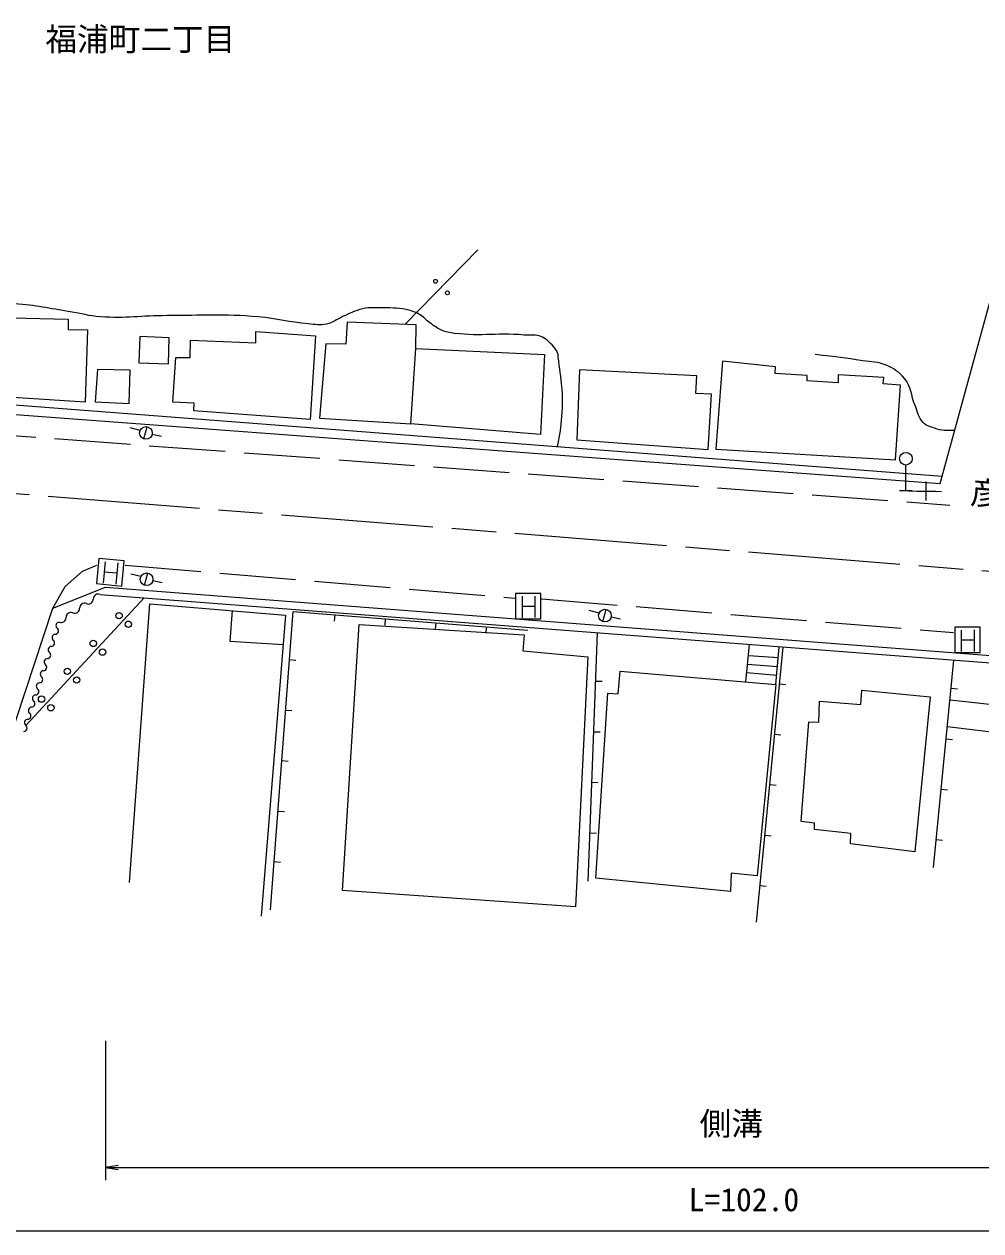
# Model space of a CAD drawing. Units: millimetres, scale not verified. Extents: x 40000 to 680000, y 20000 to 380000.
# Drawn here: x 274143 to 349714, y 205000 to 300293 of the extents above; entities that cross this region are included whole.
import ezdxf
from ezdxf.enums import TextEntityAlignment as Align

# ---------------------------------------------------------------- set-up
doc = ezdxf.new("R2010")
doc.units = ezdxf.units.MM
doc.header["$LTSCALE"] = 1000
doc.linetypes.add('CHAIN', pattern=[18.5, 12, -1.5, 3.5, -1.5])
doc.linetypes.add('DASHED', pattern=[7.5, 6, -1.5])
for name, color, linetype, lineweight in [('M-BMK', 2, 'CHAIN', 13), ('M-STR-HTXT', 7, 'Continuous', 13), ('M-STR-STRC', 7, 'Continuous', 25), ('M-TTL-BAND', 7, 'Continuous', 25), ('M-WORK', 1, 'Continuous', 13)]:
    doc.layers.add(name, color=color, linetype=linetype, lineweight=lineweight)
doc.layers.add('M-BMK-HTXT', color=7, linetype='Continuous')
doc.styles.add('ＭＳ ゴシック', font='')
doc.styles.get('ＭＳ ゴシック').set_extended_font_data('MS Gothic')

# ---------------------------------------------------------------- blocks, each defined once
blk = doc.blocks.new('plus')
at = {"color": 0, "linetype": 'Continuous', "lineweight": -2}
for p, q in [((-1.25, 0), (1.25, 0)), ((0, -1.25), (0, 1.25))]:
    blk.add_line(p, q, dxfattribs=at)
blk = doc.blocks.new('open_arrow')
at = {"color": 0, "linetype": 'Continuous', "lineweight": -2}
blk.add_lwpolyline([(7.5, 1.25), (0, 0), (7.5, -1.25)], dxfattribs=at)

msp = doc.modelspace()

# ---------------------------------------------------------------- linework, layer by layer
at = {"layer": 'M-BMK'}
msp.add_line((239149, 265965), (387013, 254175), dxfattribs=at)
at = {"layer": 'M-STR-HTXT'}
for p, q in [((280583, 220000), (280583, 209000)), ((280583, 210000), (381508, 210000))]:
    msp.add_line(p, q, dxfattribs=at)
at = {"layer": 'M-STR-STRC'}
for p, q in [((280044, 258100), (279860, 256108)), ((282036, 257915), (280044, 258100)), ((280406, 256143), (280563, 257835)), ((281551, 257754), (281393, 256057)), ((281851, 255923), (282036, 257915)), ((280490, 257054), (281477, 256962)), ((279860, 256108), (281851, 255923)), ((314955, 255334), (312955, 255334)), ((312955, 255334), (312955, 253334)), ((313496, 253419), (313496, 255119)), ((314487, 255129), (314487, 253425)), ((314955, 253334), (314955, 255334)), ((313496, 254334), (314487, 254334)), ((312955, 253334), (314955, 253334)), ((349648, 252662), (347648, 252662)), ((347648, 252662), (347648, 250662)), ((349648, 250662), (349648, 252662)), ((348189, 250747), (348189, 252446)), ((348189, 251662), (349180, 251662)), ((349180, 252457), (349180, 250752)), ((347648, 250662), (349648, 250662))]:
    msp.add_line(p, q, dxfattribs=at)
at = {"layer": 'M-TTL-BAND'}
msp.add_line((40000, 205000), (579000, 205000), dxfattribs=at)
at = {"layer": 'M-WORK'}
for p, q in [((304239, 276587), (309978, 282477)), ((346502, 264019), (350566, 278810)), ((270713, 277167), (277629, 277005)), ((277629, 277005), (277622, 276171)), ((299648, 276756), (299558, 275019)), ((305114, 276554), (299648, 276756)), ((305078, 274677), (305114, 276554)), ((277622, 276171), (279151, 276157)), ((279151, 276157), (278974, 270451)), ((292435, 275126), (292458, 276011)), ((292458, 276011), (297170, 275689)), ((297170, 275689), (296732, 269080)), ((287246, 273959), (287279, 275330)), ((287279, 275330), (292435, 275126)), ((297966, 275046), (297482, 269167)), ((299558, 275019), (297966, 275046)), ((285881, 270435), (286131, 273969)), ((286131, 273969), (287246, 273959)), ((329305, 273668), (328789, 266725)), ((333503, 273222), (329305, 273668)), ((318010, 273006), (317802, 267460)), ((327288, 272516), (318010, 273006)), ((333462, 272711), (333503, 273222)), ((336005, 272544), (333462, 272711)), ((335995, 272117), (336005, 272544)), ((342041, 272378), (338429, 272589)), ((338429, 272589), (338452, 271955)), ((254840, 271646), (346664, 264609)), ((327194, 271129), (327288, 272516)), ((338452, 271955), (335995, 272117)), ((341994, 271885), (342041, 272378)), ((343377, 271791), (341994, 271885)), ((342979, 265881), (343377, 271791)), ((250157, 271191), (346502, 264019)), ((278974, 270451), (270277, 270997)), ((328445, 271067), (327194, 271129)), ((328174, 266699), (328445, 271067)), ((287569, 270362), (285881, 270435)), ((287538, 269768), (287569, 270362)), ((296732, 269080), (287538, 269768)), ((297482, 269167), (304685, 268735)), ((283304, 268216), (282509, 268417)), ((283598, 267538), (283869, 268499)), ((284249, 267911), (284989, 267744)), ((317802, 267460), (328174, 266699)), ((328789, 266725), (342979, 265881)), ((343787, 263471), (343787, 265471)), ((343287, 263471), (344287, 263471)), ((344062, 263451), (346606, 263395)), ((283357, 256665), (282562, 256866)), ((283651, 255987), (283922, 256948)), ((284302, 256360), (285042, 256193)), ((276423, 254171), (280583, 255828)), ((280583, 255828), (381508, 248053)), ((283633, 254991), (274265, 244901)), ((280137, 255261), (381556, 247448)), ((282463, 232510), (284073, 254519)), ((284073, 254519), (294778, 253633)), ((267997, 228736), (276423, 254171)), ((290567, 253981), (290404, 251565)), ((294778, 253633), (292871, 229853)), ((293611, 230364), (295391, 253914)), ((295391, 253914), (313938, 252445)), ((298683, 253653), (298643, 253155)), ((319564, 253790), (318769, 253991)), ((319859, 253111), (320130, 254072)), ((320510, 253485), (321250, 253318)), ((299296, 231872), (300606, 252878)), ((300606, 252878), (313639, 252056)), ((302670, 253338), (302631, 252839)), ((306658, 253022), (306619, 252523)), ((310646, 252706), (310606, 252208)), ((313639, 252056), (313544, 250792)), ((318705, 232605), (319429, 252234)), ((290404, 251565), (294591, 251302)), ((313544, 250792), (318657, 250333)), ((331157, 248345), (331428, 251309)), ((331984, 229370), (334089, 251104)), ((333524, 248141), (333794, 251105)), ((295104, 250116), (295602, 250079)), ((318657, 250333), (317699, 230589)), ((331287, 249764), (333654, 249564)), ((331348, 250439), (333718, 250271)), ((345965, 233682), (347590, 250064)), ((321071, 247413), (321229, 249201)), ((321229, 249201), (333524, 248141)), ((331225, 249088), (333591, 248877)), ((319288, 248415), (319788, 248397)), ((333524, 248141), (332056, 233027)), ((333808, 248200), (334306, 248152)), ((347369, 247844), (347867, 247795)), ((319289, 232848), (320246, 247456)), ((320246, 247456), (321071, 247413)), ((336920, 245183), (336958, 246818)), ((336958, 246818), (340226, 246575)), ((340226, 246575), (340316, 247699)), ((340316, 247699), (345721, 247172)), ((345721, 247172), (344510, 234925)), ((352521, 246345), (347277, 246910)), ((294802, 246128), (295301, 246090)), ((335528, 237319), (336128, 245196)), ((336128, 245196), (336920, 245183)), ((319141, 244418), (319640, 244399)), ((333422, 244219), (333920, 244170)), ((352416, 244143), (347067, 244790)), ((346975, 243863), (347472, 243814)), ((294501, 242139), (294999, 242101)), ((318993, 240421), (319493, 240402)), ((333037, 240237), (333534, 240189)), ((346580, 239883), (347077, 239834)), ((294199, 238150), (294698, 238113)), ((336562, 237185), (335528, 237319)), ((318846, 236423), (319346, 236405)), ((336562, 236706), (336562, 237185)), ((339454, 236381), (336562, 236706)), ((339416, 235557), (339454, 236381)), ((332651, 236256), (333149, 236208)), ((344510, 234925), (339416, 235557)), ((346185, 235902), (346683, 235853)), ((293898, 234162), (294396, 234124)), ((329949, 231788), (319289, 232848)), ((330000, 233244), (329949, 231788)), ((332056, 233027), (330000, 233244)), ((317699, 230589), (299296, 231872)), ((332265, 232275), (332763, 232226))]:
    msp.add_line(p, q, dxfattribs=at)
at = {"layer": 'M-WORK', "linetype": 'DASHED'}
for p, q in [((246634, 269779), (347272, 262312)), ((278756, 257100), (279880, 257572)), ((282127, 257560), (312904, 254970)), ((277390, 255874), (278756, 257100)), ((276423, 254171), (277390, 255874)), ((315015, 254900), (347560, 252254))]:
    msp.add_line(p, q, dxfattribs=at)
at = {"layer": 'M-WORK'}
for points in [[(283278, 275632), (283203, 273537), (285544, 273462), (285609, 275532)], [(305078, 274677), (315234, 274208), (314942, 267891), (304685, 268735)], [(279929, 273033), (279763, 270457), (282431, 270336), (282528, 272964)]]:
    msp.add_lwpolyline(points, close=True, dxfattribs=at)
for centre, radius in [((306643, 279986), 150), ((307574, 279078), 150), ((283759, 268011), 500), ((343787, 265971), 500), ((283813, 256460), 500), ((281644, 253584), 250), ((320020, 253585), 500), ((282377, 252904), 250), ((279603, 251386), 250), ((280336, 250705), 250), ((277562, 249187), 250), ((278295, 248507), 250), ((275520, 246989), 250), ((276253, 246308), 250)]:
    msp.add_circle(centre, radius, dxfattribs=at)
for centre, radius, start, end in [((278915, 254171), 389, 67.57996, 180.867), ((279211, 254889), 389, 247.57996, 0.867), ((279989, 254901), 389, 67.57996, 180.867), ((277841, 253440), 389, 67.57996, 180.867), ((278137, 254159), 389, 247.57996, 0.867), ((276593, 252379), 269, 272.44075, 51.6004), ((276927, 252800), 269, 92.44075, 231.6004), ((277064, 253428), 389, 247.57996, 0.867), ((276282, 251421), 269, 272.44075, 51.6004), ((276616, 251842), 269, 92.44075, 231.6004), ((275971, 250463), 269, 272.44075, 51.6004), ((276305, 250884), 269, 92.44075, 231.6004), ((275660, 249504), 269, 272.44075, 51.6004), ((275994, 249925), 269, 92.44075, 231.6004), ((275349, 248546), 269, 272.44075, 51.6004), ((275683, 248967), 269, 92.44075, 231.6004), ((275038, 247587), 269, 272.44075, 51.6004), ((275372, 248009), 269, 92.44075, 231.6004), ((274727, 246629), 269, 272.44075, 51.6004), ((275061, 247050), 269, 92.44075, 231.6004), ((274416, 245671), 269, 272.44075, 51.6004), ((274750, 246092), 269, 92.44075, 231.6004), ((274105, 244712), 269, 272.44075, 51.6004), ((274439, 245134), 269, 92.44075, 231.6004)]:
    msp.add_arc(centre, radius, start, end, dxfattribs=at)
for points, knots in [([(316268, 266938), (316502, 268013), (316538, 268381), (316621, 269316), (316783, 271151), (316568, 272197), (316323, 274022), (316305, 274156), (316335, 274246), (316268, 274363), (315981, 274858), (315736, 275095), (315291, 275455), (314783, 275865), (314295, 275687), (313644, 275742), (311332, 275938), (310000, 275577), (307707, 275933), (307375, 275985), (307207, 276097), (306903, 276240), (306586, 276388), (306438, 276528), (306156, 276738), (305905, 276925), (305804, 277081), (305543, 277255), (305214, 277473), (305006, 277575), (304624, 277676), (303796, 277895), (303298, 277880), (302441, 277887), (301834, 277891), (301480, 277951), (300890, 277810), (300243, 277655), (299913, 277457), (299300, 277197), (298792, 276981), (298561, 276698), (298017, 276604), (297472, 276508), (297152, 276575), (296600, 276623), (295042, 276757), (294194, 277046), (292636, 277178), (289833, 277416), (288248, 277279), (285435, 277274), (283378, 277270), (282222, 277038), (280169, 277178), (279223, 277243), (278713, 277440), (277775, 277580), (276065, 277837), (275118, 278114), (273390, 278193), (272089, 278253), (271349, 278245), (270058, 278078), (269081, 277952), (268521, 277798), (267645, 277350), (267229, 277138), (267049, 276931), (266668, 276661), (265785, 276034), (265361, 275569), (264408, 275052), (263825, 274736), (263470, 274605), (262838, 274401), (262711, 274360), (262667, 274344), (262512, 274301)], [0, 0, 0, 0, 1, 1, 1, 2, 2, 2, 3, 3, 3, 4, 4, 4, 5, 5, 5, 6, 6, 6, 7, 7, 7, 8, 8, 8, 9, 9, 9, 10, 10, 10, 11, 11, 11, 12, 12, 12, 13, 13, 13, 14, 14, 14, 15, 15, 15, 16, 16, 16, 17, 17, 17, 18, 18, 18, 19, 19, 19, 20, 20, 20, 21, 21, 21, 22, 22, 22, 23, 23, 23, 24, 24, 24, 25, 25, 25, 26, 26, 26, 26]), ([(347652, 268205), (346942, 268206), (346640, 268169), (346047, 268385), (345680, 268518), (345427, 268553), (345153, 268831), (344743, 269248), (344745, 269647), (344515, 270185), (344163, 271006), (344262, 271634), (343685, 272317), (343237, 272846), (342873, 273064), (342242, 273351), (341567, 273658), (341109, 273581), (340378, 273708), (338922, 273962), (338424, 273997), (336625, 274193)], [0, 0, 0, 0, 1, 1, 1, 2, 2, 2, 3, 3, 3, 4, 4, 4, 5, 5, 5, 6, 6, 6, 7, 7, 7, 7])]:
    msp.add_open_spline(points, degree=3, knots=knots, dxfattribs=at)

# ---------------------------------------------------------------- block references
at = {"layer": 'M-STR-HTXT', "xscale": 133, "yscale": 133}
msp.add_blockref('open_arrow', (280583, 210000), dxfattribs=at)
at = {"layer": 'M-WORK', "xscale": 600, "yscale": 600}
msp.add_blockref('plus', (345402, 263422), dxfattribs=at)

# ---------------------------------------------------------------- texts
at = {"layer": 'M-BMK-HTXT', "style": 'ＭＳ ゴシック'}
msp.add_text('福浦町二丁目', height=1833, dxfattribs=at).set_placement((275824, 297638), align=Align.BOTTOM_LEFT)
at = {"layer": 'M-STR-HTXT', "style": 'ＭＳ ゴシック'}
msp.add_text('側溝', height=1833, dxfattribs=at).set_placement((327500, 212000), align=Align.BOTTOM_LEFT)
msp.add_text('L=102.0', height=1833, dxfattribs=at).set_placement((331000, 206000), align=Align.BOTTOM_CENTER)
at = {"layer": 'M-WORK', "style": 'ＭＳ ゴシック'}
msp.add_text('彦中下バス停', height=1833, rotation=355.373, dxfattribs=at).set_placement((348814, 261879), align=Align.BOTTOM_LEFT)

doc.saveas('drawing.dxf')
